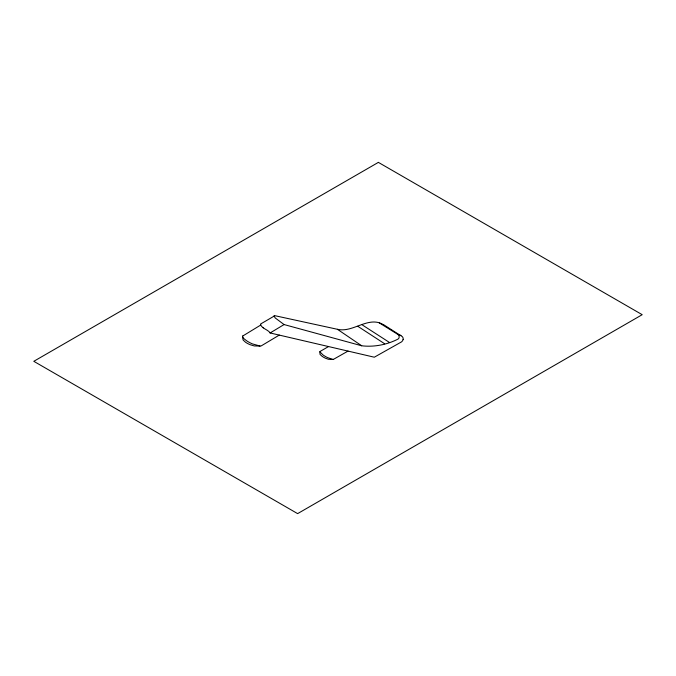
<?xml version="1.0" encoding="UTF-8"?>
<svg xmlns="http://www.w3.org/2000/svg" width="676" height="676" viewBox="0 0 676 676"><rect width="100%" height="100%" fill="white"/><g stroke="black" fill="none" stroke-linecap="round" stroke-linejoin="round"><path stroke-width="1.01" d="M403.116 339.411L402.854 340.197A10.224 5.907 0 0 1 401.552 341.87L374.31 357.207L270.113 332.964C268.685 329.812 260.471 328.122 260.623 323.99L274.878 315.684L337.4 329.288C353.007 333.099 368.124 315.743 383.14 324.514A7.183 4.149 0 0 1 384.205 325.055L402.33 336.656A8.949 5.163 0 0 1 403.166 338.625A8.484 4.893 0 0 1 403.116 339.411M274.034 315.81L275.166 317.914L284.072 324.556L361.694 345.774C373.887 347.287 387.28 344.701 398.189 338.989C399.938 337.637 399.246 334.924 397.336 334.079L379.329 322.925M242.887 335.93L260.59 325.131M270.113 332.964L284.072 324.556M279.281 335.093L261.375 345.799A1.884 1.09 0 0 1 260.015 346.027L252.461 343.915A37.848 21.852 0 0 1 246.799 340.898L243.749 338.532L242.532 336.724L243.106 339.977L245.481 342.208A25.13 14.509 0 0 0 250.247 344.743L254.286 345.943L260.006 346.053M328.561 346.56L320.052 351.461A0.853 0.49 0 0 0 319.883 351.807L323.06 354.985A36.504 21.074 0 0 0 327.429 357.545L332.888 359.438A0.845 0.49 0 0 0 333.513 359.336M333.496 359.328L348.022 351.089M332.888 359.438L328.46 359.302L325.511 358.246A24.175 13.959 0 0 1 321.827 356.083L320.027 354.368L319.866 351.807M397.336 334.079L401.003 335.533M362.192 324.869L389.486 342.47M357.807 326.288L384.661 343.78M337.4 329.288L361.694 345.774M263.496 327.86L262.896 327.378M242.574 336.716A1.825 1.056 0 0 1 242.845 335.904M378.374 162.375L33.8 361.314L297.626 513.625L642.2 314.686L378.374 162.375"/></g></svg>
